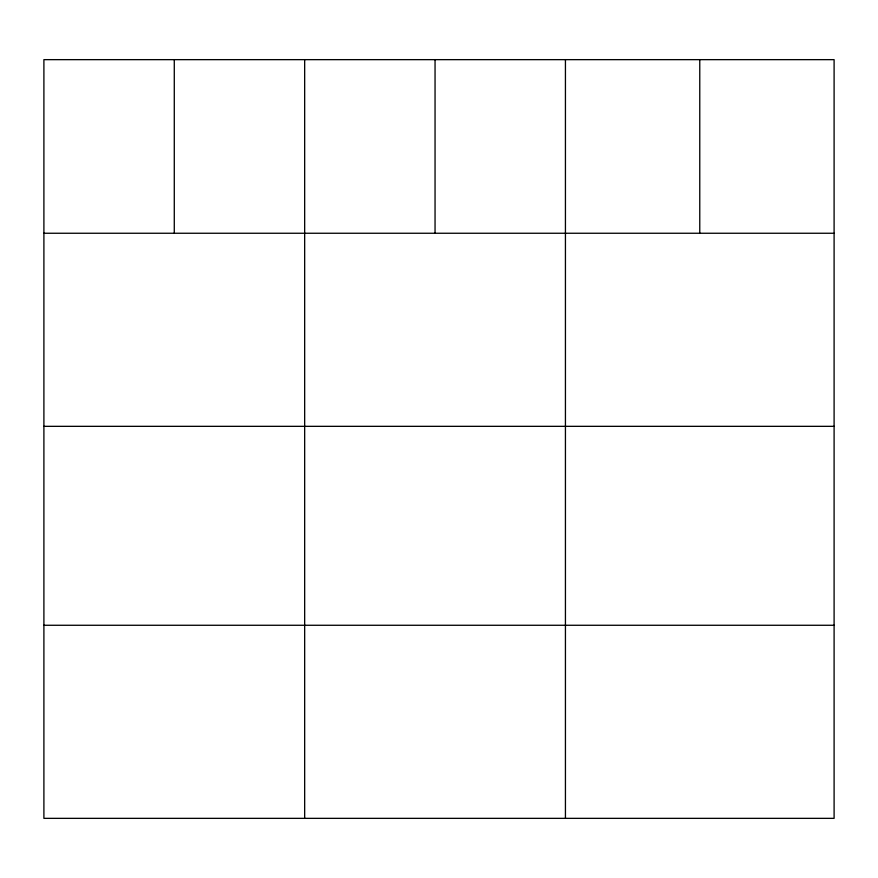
<?xml version="1.0" encoding="UTF-8"?>
<svg xmlns="http://www.w3.org/2000/svg" width="878" height="878" viewBox="0 0 878 878"><rect width="100%" height="100%" fill="white"/><g stroke="black" fill="none" stroke-linecap="round" stroke-linejoin="round"><path stroke-width="1.32" d="M834.1 233.252L834.1 818.351L43.9 818.351L43.9 59.649L834.1 59.649L834.1 233.252L43.9 233.252M43.9 426.335L834.1 426.335M43.9 625.268L834.1 625.268M699.766 59.649L699.766 233.252M565.432 59.649L565.432 818.351M435.049 59.649L435.049 233.252M304.666 59.649L304.666 818.351M174.283 59.649L174.283 233.252"/></g></svg>
